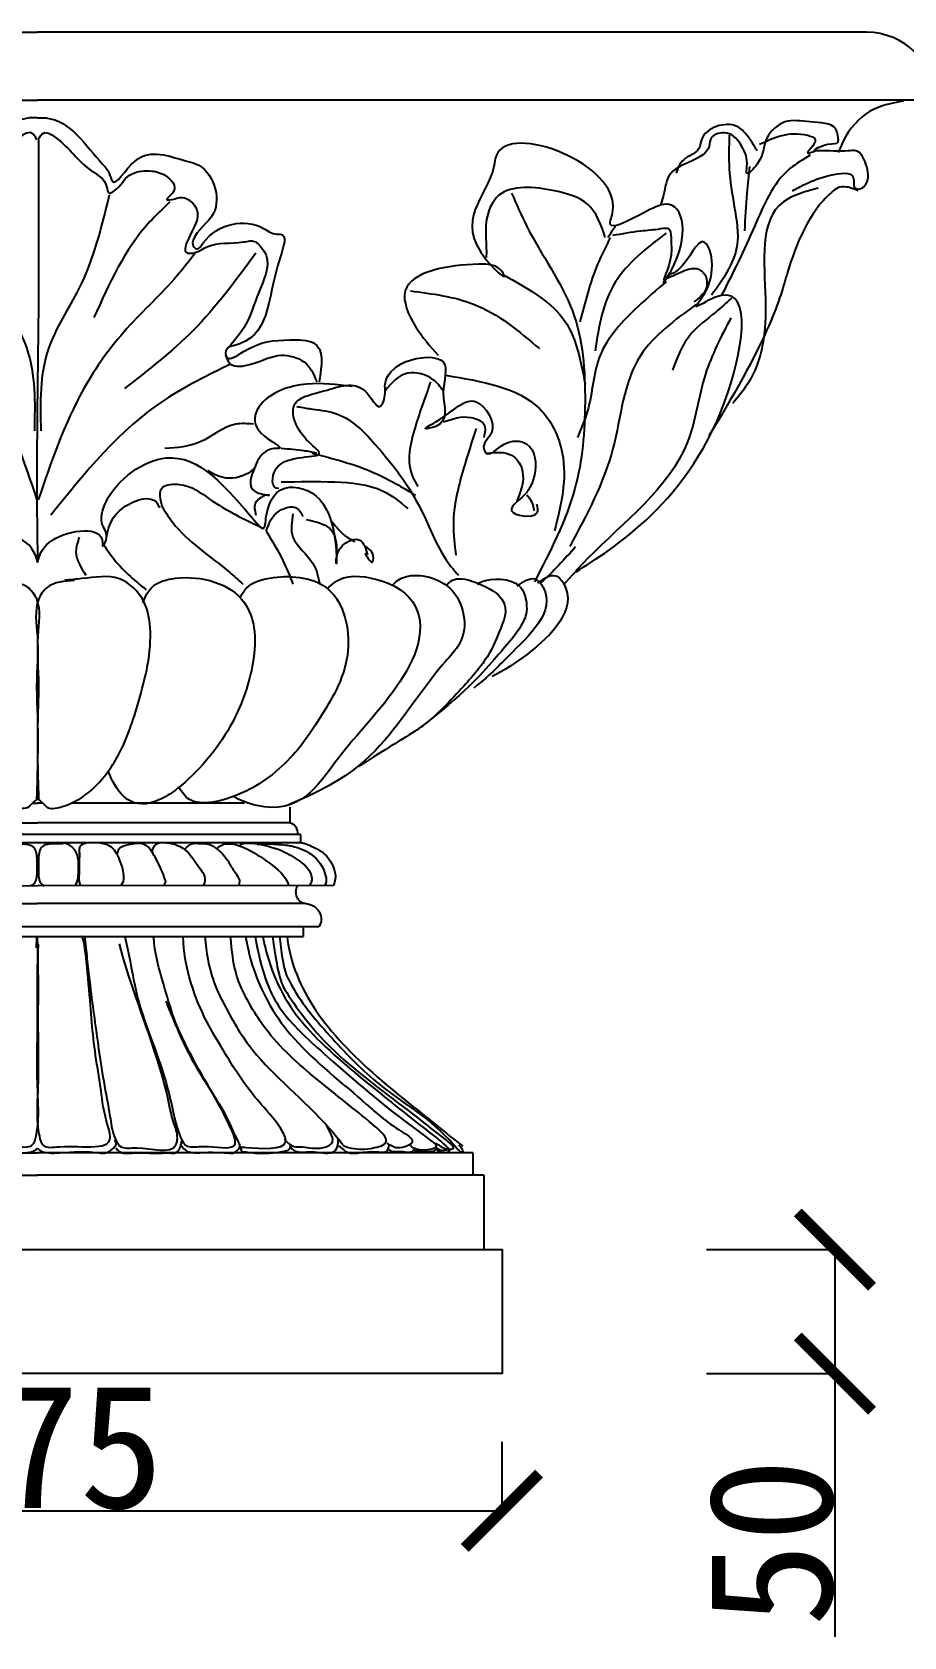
# Model space of a CAD drawing. Extents: x 3172 to 33391, y 13916 to 34175.
# Drawn here: x 11424 to 11776, y 20507 to 21155 of the extents above; entities that cross this region are included whole.
import ezdxf

# ---------------------------------------------------------------- set-up
doc = ezdxf.new("R2010")
doc.units = 0
doc.layers.get('0').update_dxf_attribs({"linetype": 'CONTINUOUS'})
doc.layers.get('DEFPOINTS').update_dxf_attribs({"linetype": 'CONTINUOUS'})
doc.dimstyles.new('ISO-25', dxfattribs={"dimtxt": 2.5, "dimasz": 2.5, "dimexe": 1.25, "dimexo": 0.625, "dimtad": 1, "dimdec": 4, "dimdsep": 46, "dimlunit": 6, "dimtxsty": 'Standard', "dimcen": 2.5, "dimadec": 0, "dimazin": 0, "dimtfac": 1, "dimtdec": 4, "dimtmove": 0, "dimatfit": 3, "dimfxl": 1, "dimtolj": 1, "dimtzin": 0, "dimarcsym": 0})

# ---------------------------------------------------------------- blocks, each defined once
blk = doc.blocks.new('_ARCHTICK')
at = {"color": 0, "linetype": 'ByBlock', "const_width": 0.15}
blk.add_lwpolyline([(-0.5, -0.5), (0.5, 0.5)], dxfattribs=at)
blk = doc.blocks.new('*D79')
at = {"color": 0, "linetype": 'ByBlock'}
for p, q in [((17919.97, 17815.6), (17919.97, 17786.6)), ((18294.97, 17815.6), (18294.97, 17786.6)), ((17919.97, 17787.85), (18294.97, 17787.85))]:
    blk.add_line(p, q, dxfattribs=at)
at = {"layer": 'DEFPOINTS', "color": 0, "linetype": 'ByBlock'}
for p in [(17919.97, 17816.22), (18294.97, 17816.22), (18294.97, 17787.85)]:
    blk.add_point(p, dxfattribs=at)
at = {"color": 0, "linetype": 'ByBlock', "xscale": 30, "yscale": 30, "zscale": 30, "rotation": 180}
blk.add_blockref('_ARCHTICK', (17919.97, 17787.85), dxfattribs=at)
at = {"color": 0, "linetype": 'ByBlock', "xscale": 30, "yscale": 30, "zscale": 30}
blk.add_blockref('_ARCHTICK', (18294.97, 17787.85), dxfattribs=at)
at = {"color": 0, "linetype": 'ByBlock', "insert": (18107.47, 17813.48), "char_height": 50, "attachment_point": 5}
blk.add_mtext('\\A1;375', dxfattribs=at)
blk = doc.blocks.new('*D81')
at = {"color": 0, "linetype": 'ByBlock'}
for p, q in [((18377.49, 17893.2), (18430.55, 17893.2)), ((18429.3, 17893.2), (18429.3, 17843.2)), ((18377.49, 17843.2), (18430.55, 17843.2)), ((18429.3, 17843.2), (18429.3, 17736.95))]:
    blk.add_line(p, q, dxfattribs=at)
at = {"layer": 'DEFPOINTS', "color": 0, "linetype": 'ByBlock'}
for p in [(18376.86, 17893.2), (18376.86, 17843.2), (18429.3, 17843.2)]:
    blk.add_point(p, dxfattribs=at)
at = {"color": 0, "linetype": 'ByBlock', "xscale": 30, "yscale": 30, "zscale": 30}
for p, rotation in [((18429.3, 17893.2), 90), ((18429.3, 17843.2), 270)]:
    blk.add_blockref('_ARCHTICK', p, dxfattribs=dict(at, rotation=rotation))
at = {"color": 0, "linetype": 'ByBlock', "insert": (18403.67, 17775.07), "char_height": 50, "attachment_point": 5, "rotation": 90}
blk.add_mtext('\\A1;50', dxfattribs=at)
blk = doc.blocks.new('A$C345E5835')
for p, q in [((44.86888, 647.41407), (379.30682, 647.41407)), ((713.74476, 647.41407), (379.30682, 647.41407)), ((16.58114, 620.00716), (379.30682, 620.00716)), ((742.041, 620.00716), (379.30682, 620.00716)), ((377.38272, 336.36555), (379.30682, 336.36555)), ((377.38272, 336.36555), (379.30682, 336.36555)), ((381.23092, 336.36555), (379.30682, 336.36555)), ((381.23092, 336.36555), (379.30682, 336.36555)), ((462.80222, 336.36555), (392.92825, 336.36555)), ((481.10124, 334.71644), (481.10124, 328.39111)), ((485.58013, 323.76151), (272.83348, 323.76151)), ((277.5124, 328.39111), (379.30682, 328.39111)), ((481.10124, 328.39111), (379.30682, 328.39111)), ((485.58013, 320.34598), (485.58013, 323.76151)), ((485.58013, 320.36825), (272.83348, 320.36825)), ((259.94402, 303.1799), (379.30682, 303.05169)), ((498.66962, 303.1799), (379.30682, 303.05169)), ((271.21676, 295.83938), (379.30682, 295.83938)), ((487.39689, 295.83938), (379.30682, 295.83938)), ((492.74897, 286.43762), (265.86467, 286.43762)), ((486.5084, 286.43762), (486.5084, 282.56382)), ((272.1043, 282.56382), (486.5084, 282.56382)), ((203.75142, 195.31469), (379.30682, 195.31469)), ((554.86222, 195.31469), (379.30682, 195.31469)), ((554.86222, 195.31469), (554.86222, 186.58162)), ((199.22958, 186.21394), (379.40683, 186.21394)), ((379.30682, 186.21394), (379.20681, 186.21394)), ((559.38406, 186.21394), (379.20681, 186.21394)), ((379.30682, 186.21394), (379.40683, 186.21394)), ((559.38406, 186.21394), (559.42462, 156.05984)), ((199.18902, 156.05984), (379.30658, 156.25007)), ((379.30658, 156.25007), (379.30682, 156.25007)), ((379.30658, 156.25007), (379.30682, 156.25007)), ((379.30706, 156.25007), (379.30682, 156.25007)), ((379.30706, 156.25007), (379.30682, 156.25007)), ((559.42462, 156.05984), (379.30706, 156.25007))]:
    blk.add_line(p, q)
blk.add_lwpolyline([(191.63166, 156.24998), (566.81445, 156.24998), (566.81445, 106.25001), (191.63166, 106.25001)], close=True)
blk.add_arc((713.31535, 618.66005), 28.75722, 2.68496273, 89.14441474)
at = {"extrusion": (0, 0, -1)}
for centre, major_axis, ratio, start_param, end_param in [((480.8022, 324.48931), (0, 3.91764), 0.85, 0.08992315, 1.75765632), ((487.50442, 300.47604), (0, 4.63793), 0.85, 3.118127469, 5.330643277), ((486.68581, 289.65006), (-7.08028, 0), 0.878605374, 1.671396366, 3.684239553)]:
    blk.add_ellipse(centre, major_axis=major_axis, ratio=ratio, start_param=start_param, end_param=end_param, dxfattribs=at)
blk.add_spline([(728.70935, 619.59219), (715.01436, 615.39017), (704.517, 603.67977), (702.31994, 598.80044)], degree=3)
for points, knots in [([(379.30682, 612.78616), (378.16686, 612.82873), (366.66005, 613.06547), (358.77553, 599.53482), (350.24596, 591.28249), (348.86564, 582.9369), (338.26994, 602.89651), (324.73941, 596.52756), (309.05742, 593.22915), (302.88467, 574.30979), (315.97041, 567.20986), (317.00928, 561.33878), (314.54279, 559.0476), (308.16607, 570.16722), (292.99251, 572.759), (284.53164, 565.66459), (278.02058, 566.26235), (287.72126, 541.09326), (285.12074, 523.8013), (303.8687, 520.10986), (303.42847, 513.59415), (290.97465, 522.68557), (281.87923, 523.29752), (263.05424, 523.26554), (264.6267, 513.00378), (265.65702, 506.27997)], [1.108560165, 1.108560165, 1.108560165, 1.108560165, 6.678471765, 57.703157895, 66.271540066, 72.769821321, 94.797806156, 128.19015775, 135.229256294, 174.980470825, 199.045147802, 203.493483754, 206.640335807, 212.934045029, 254.519426647, 264.473321607, 266.699481273, 284.49282508, 358.237972623, 363.214920103, 369.887424031, 381.874168467, 414.285313006, 430.02633594, 459.941830437, 459.941830437, 459.941830437, 459.941830437]), ([(379.30682, 612.78616), (380.44679, 612.82873), (391.95359, 613.06547), (399.83811, 599.53482), (408.36768, 591.28249), (409.74801, 582.9369), (420.3437, 602.89651), (433.87423, 596.52756), (449.55622, 593.22915), (455.72897, 574.30979), (442.64323, 567.20986), (441.60436, 561.33878), (444.07085, 559.0476), (450.44757, 570.16722), (465.62113, 572.759), (474.082, 565.66459), (480.59306, 566.26235), (470.89238, 541.09326), (473.4929, 523.8013), (454.74494, 520.10986), (455.18517, 513.59415), (467.63899, 522.68557), (476.73441, 523.29752), (495.5594, 523.26554), (493.98694, 513.00378), (492.95662, 506.27997)], [1.108560165, 1.108560165, 1.108560165, 1.108560165, 6.678471765, 57.703157895, 66.271540066, 72.769821321, 94.797806156, 128.19015775, 135.229256294, 174.980470825, 199.045147802, 203.493483754, 206.640335807, 212.934045029, 254.519426647, 264.473321607, 266.699481273, 284.49282508, 358.237972623, 363.214920103, 369.887424031, 381.874168467, 414.285313006, 430.02633594, 459.941830437, 459.941830437, 459.941830437, 459.941830437]), ([(596.649, 429.68485), (610.77297, 438.88071), (657.12383, 465.71332), (668.43416, 551.56791), (641.8648, 534.07816), (654.81843, 547.69713), (648.20662, 573.22137), (640.55251, 551.05755), (632.9862, 549.20014), (630.88185, 544.71291), (642.92625, 562.28499), (639.4464, 582.51969), (623.33594, 574.31221), (607.89101, 565.90319), (619.42898, 592.03543), (565.58976, 612.96322), (562.39093, 581.46336), (543.82733, 570.05774), (569.15246, 546.42374), (565.25042, 553.66612), (549.60581, 554.37078), (521.96977, 549.5037), (531.16722, 527.99355), (537.73643, 520.63774), (540.95218, 517.03694)], [0, 0, 0, 0, 154.898220457, 222.885654733, 236.489124306, 249.939739106, 287.162605419, 317.194186285, 323.277503085, 327.048557891, 336.882834124, 387.580297758, 404.199504654, 427.703372083, 437.960168728, 526.299575416, 534.897662417, 605.897383968, 622.5970392, 626.368094006, 642.377339958, 695.337569762, 723.147993137, 749.816342402, 749.816342402, 749.816342402, 749.816342402]), ([(683.90646, 583.36484), (685.63182, 584.30199), (690.54446, 586.97037), (697.25782, 589.56298), (710.24465, 591.67056), (707.80934, 583.94504), (711.99035, 584.07117), (715.08855, 587.59212), (714.1302, 593.35898), (711.16491, 600.0309), (703.02538, 599.05263), (698.44793, 599.713), (691.05059, 599.35684), (697.9065, 603.04789), (702.686, 602.05828), (702.17939, 605.64889), (701.44666, 610.78747), (690.67296, 610.79017), (680.63463, 612.86137), (671.44137, 603.98313), (673.06396, 597.24368), (664.88781, 588.61337), (666.04119, 595.87324), (664.15028, 600.84477), (658.94703, 607.98232), (650.46932, 606.00386), (650.71208, 595.97864), (633.31016, 594.49071), (632.45945, 583.32415), (631.17004, 579.1641), (630.80499, 577.98635)], [0, 0, 0, 0, 9.838417282, 28.012975677, 43.295341969, 51.89343413, 55.268777737, 60.040112693, 75.215603434, 87.378066869, 92.441089513, 112.693172855, 114.380844659, 124.219259979, 131.177350958, 134.549682234, 141.502286714, 159.120813638, 175.99754614, 192.697201372, 214.027608924, 223.570268325, 228.628765239, 244.175101769, 258.489093429, 269.161921776, 276.114526256, 308.522374621, 326.127765352, 333.080369832, 333.080369832, 333.080369832, 333.080369832]), ([(669.60991, 599.5003), (668.36645, 601.61999), (666.25031, 605.22728), (661.27451, 610.55339), (652.68795, 610.14984), (646.79904, 605.54197), (646.65557, 598.88947), (639.20859, 596.81205), (637.65143, 592.51925), (636.93208, 590.53616)], [0, 0, 0, 0, 13.597295646, 23.139955048, 36.64133671, 50.955328371, 57.90793285, 71.084259158, 82.397426814, 82.397426814, 82.397426814, 82.397426814]), ([(379.01945, 603.98238), (378.42448, 605.12128), (376.72205, 608.38008), (365.8552, 600.68722), (361.28245, 592.61411), (351.26623, 588.0378), (351.10551, 581.65567), (345.6628, 584.87771), (343.79738, 590.4063), (334.45938, 592.00304), (327.28163, 590.0908), (321.48553, 584.21107), (328.21746, 579.65127), (324.20317, 579.83196), (320.47256, 581.86039), (312.58317, 575.24839), (316.44796, 568.27534), (321.37132, 557.99087), (314.83272, 558.2454), (308.83007, 563.13345), (299.84639, 561.61365), (291.98339, 563.69294), (289.14213, 560.82234), (284.34754, 554.50395), (290.56888, 542.60849), (294.25895, 529.38507), (300.41857, 522.30813), (303.45198, 518.82298)], [0, 0, 0, 0, 6.081228124, 17.400467682, 49.627956137, 65.179527328, 70.512131358, 74.285206897, 89.836780984, 103.752955926, 114.425791135, 128.833987404, 134.915215528, 136.602887331, 145.208070627, 156.010685955, 178.189194292, 191.783683171, 195.159026778, 206.478259867, 230.345146221, 238.783512472, 241.169176043, 251.003455999, 280.111982295, 305.181172917, 329.506096614, 329.506096614, 329.506096614, 329.506096614]), ([(379.70446, 603.98303), (379.70147, 597.71837), (379.6922, 578.21338), (379.88428, 529.80589), (378.65412, 479.22607), (379.18651, 441.8874), (379.30682, 433.44953)], [0, 0, 0, 0, 35.351701529, 110.067388041, 273.164043801, 320.781697896, 320.781697896, 320.781697896, 320.781697896]), ([(379.59419, 603.98238), (380.18916, 605.12128), (381.89159, 608.38008), (392.75844, 600.68722), (397.33119, 592.61411), (407.34741, 588.0378), (407.50813, 581.65567), (412.95084, 584.87771), (414.81626, 590.4063), (424.15426, 592.00304), (431.33201, 590.0908), (437.12811, 584.21107), (430.39618, 579.65127), (434.41047, 579.83196), (438.14108, 581.86039), (446.03047, 575.24839), (442.16568, 568.27534), (437.24232, 557.99087), (443.78092, 558.2454), (449.78357, 563.13345), (458.76725, 561.61365), (466.63025, 563.69294), (469.47151, 560.82234), (474.2661, 554.50395), (468.04476, 542.60849), (464.3547, 529.38507), (458.19507, 522.30813), (455.16166, 518.82298)], [0, 0, 0, 0, 6.081228124, 17.400467682, 49.627956137, 65.179527328, 70.512131358, 74.285206897, 89.836780984, 103.752955926, 114.425791135, 128.833987404, 134.915215528, 136.602887331, 145.208070627, 156.010685955, 178.189194292, 191.783683171, 195.159026778, 206.478259867, 230.345146221, 238.783512472, 241.169176043, 251.003455999, 280.111982295, 305.181172917, 329.506096614, 329.506096614, 329.506096614, 329.506096614]), ([(658.37691, 605.7752), (658.24015, 601.27842), (657.94731, 591.65008), (660.42694, 576.9331), (663.62571, 558.73987), (655.74342, 547.6089), (651.22863, 541.23335)], [0, 0, 0, 0, 25.292488383, 54.155350864, 84.553221589, 125.307503233, 125.307503233, 125.307503233, 125.307503233]), ([(670.63109, 602.18955), (676.53672, 604.90821), (683.53874, 608.13161), (695.63923, 603.9979), (687.43777, 597.35327), (691.72348, 598.97918), (693.0971, 599.5003)], [0, 0, 0, 0, 32.767453827, 38.850770627, 50.163935046, 55.500345788, 55.500345788, 55.500345788, 55.500345788]), ([(691.05474, 597.70747), (688.18752, 596.02691), (676.85666, 589.38554), (668.38019, 567.36528), (659.8528, 550.31162), (655.31336, 541.23335)], [0, 0, 0, 0, 16.871308965, 66.673201045, 123.362046369, 123.362046369, 123.362046369, 123.362046369]), ([(666.54636, 593.2254), (666.18532, 589.64103), (665.31369, 580.98762), (664.8031, 572.31164), (664.504, 567.22937)], [0, 0, 0, 0, 20.304251942, 49.018710359, 49.018710359, 49.018710359, 49.018710359]), ([(608.35021, 564.54692), (606.6499, 569.63639), (603.47804, 579.13064), (585.80981, 584.54107), (565.13424, 586.29848), (559.4257, 570.90734), (560.41677, 562.46959), (560.36707, 557.67727), (560.35464, 556.47919)], [0, 0, 0, 0, 27.91547743, 52.075494399, 89.357146511, 111.280203684, 131.514195153, 138.258857705, 138.258857705, 138.258857705, 138.258857705]), ([(710.4572, 583.36484), (708.80914, 584.01708), (703.79426, 586.00181), (698.77608, 582.43839), (691.47099, 573.97475), (682.67576, 557.33726), (675.4511, 525.63181), (650.1808, 484.54655)], [0, 0, 0, 0, 9.087280614, 27.651692152, 54.320041417, 99.230414353, 136.257649562, 136.257649562, 136.257649562, 136.257649562]), ([(694.23359, 584.51018), (689.06289, 583.07545), (669.38648, 577.61575), (674.70055, 539.65526), (671.71627, 511.92068), (661.85087, 500.11439), (659.77307, 497.6278)], [0, 0, 0, 0, 27.045379357, 102.917565469, 169.769603395, 187.606384951, 187.606384951, 187.606384951, 187.606384951]), ([(350.42635, 581.57201), (353.56656, 568.75248), (358.83104, 547.26085), (378.76481, 518.30235), (378.27242, 497.90744), (377.99827, 486.55205)], [0, 0, 0, 0, 73.657807471, 123.485580395, 186.078824574, 186.078824574, 186.078824574, 186.078824574]), ([(408.18729, 581.57201), (405.04708, 568.75248), (399.78261, 547.26085), (379.84883, 518.30235), (380.34122, 497.90744), (380.61537, 486.55205)], [0, 0, 0, 0, 73.657807471, 123.485580395, 186.078824574, 186.078824574, 186.078824574, 186.078824574]), ([(432.69566, 578.88276), (429.8871, 576.24488), (415.81523, 563.02813), (408.1753, 545.94376), (402.0602, 532.2692)], [0, 0, 0, 0, 20.312139752, 101.770981305, 101.770981305, 101.770981305, 101.770981305]), ([(570.56646, 582.47521), (572.50085, 577.95775), (579.47005, 561.68228), (598.57209, 536.21476), (601.06324, 498.73988), (598.13586, 461.0562), (586.15594, 437.94634), (579.7571, 425.60265)], [0, 0, 0, 0, 27.244206022, 98.155040313, 167.800933373, 233.906991812, 309.699315107, 309.699315107, 309.699315107, 309.699315107]), ([(610.39257, 564.54692), (608.60081, 560.98821), (603.09821, 550.05916), (600.13602, 538.36767), (598.13838, 530.48316)], [0, 0, 0, 0, 21.923057172, 67.327209648, 67.327209648, 67.327209648, 67.327209648]), ([(632.85858, 566.33975), (625.02054, 560.25524), (608.74544, 547.62121), (605.795, 528.65956), (604.26548, 518.82977)], [0, 0, 0, 0, 50.153603832, 104.140265473, 104.140265473, 104.140265473, 104.140265473]), ([(611.41375, 565.44334), (615.22398, 566.13452), (621.78186, 567.32412), (628.68521, 567.738), (634.84376, 568.79663), (634.87928, 562.84502), (635.45055, 556.55), (633.1748, 550.85934), (631.83739, 547.51504)], [0, 0, 0, 0, 18.868227103, 32.474492621, 37.537515264, 44.490119744, 57.979448662, 77.205884282, 77.205884282, 77.205884282, 77.205884282]), ([(315.70616, 558.26523), (318.03415, 555.23947), (326.32071, 544.46914), (344.30295, 528.27611), (365.52941, 498.54108), (373.83196, 474.05949), (379.01945, 458.7632)], [0, 0, 0, 0, 20.588329828, 73.285146916, 127.097798805, 216.712079078, 216.712079078, 216.712079078, 216.712079078]), ([(442.90748, 558.26523), (440.5795, 555.23947), (432.29293, 544.46914), (414.31069, 528.27611), (393.08423, 498.54108), (384.78168, 474.05949), (379.59419, 458.7632)], [0, 0, 0, 0, 20.588329828, 73.285146916, 127.097798805, 216.712079078, 216.712079078, 216.712079078, 216.712079078]), ([(467.41585, 558.26523), (459.44954, 547.39434), (444.5397, 527.04828), (423.91795, 511.03932), (414.31438, 503.58393)], [0, 0, 0, 0, 72.546653403, 135.779088909, 135.779088909, 135.779088909, 135.779088909]), ([(631.83739, 547.51504), (633.8359, 548.36828), (638.00355, 550.14761), (643.50095, 552.86464), (649.19353, 550.38526), (650.39144, 543.34092), (646.1466, 540.11341), (644.09158, 538.5509)], [0, 0, 0, 0, 11.319233089, 23.604849022, 27.377931031, 41.213262573, 54.19701187, 54.19701187, 54.19701187, 54.19701187]), ([(567.50292, 549.30787), (576.52983, 544.32953), (595.02957, 534.12693), (598.43632, 515.11742), (600.18075, 505.38355)], [0, 0, 0, 0, 50.329901627, 103.146064432, 103.146064432, 103.146064432, 103.146064432]), ([(632.85858, 546.61863), (629.08175, 543.40062), (618.84139, 534.67542), (603.56312, 518.24254), (603.23173, 498.09348), (598.63995, 487.41189), (597.1172, 483.8696)], [0, 0, 0, 0, 26.24231733, 71.152690266, 114.143130432, 135.473537983, 135.473537983, 135.473537983, 135.473537983]), ([(529.71918, 543.03297), (538.57428, 541.8757), (558.72411, 539.24233), (573.51091, 526.73629), (581.79947, 519.72619)], [0, 0, 0, 0, 43.387834571, 98.729261225, 98.729261225, 98.729261225, 98.729261225]), ([(645.11276, 537.65448), (636.48314, 531.32959), (616.08607, 516.38002), (614.01232, 477.12829), (600.88793, 452.67755), (594.05365, 439.94528)], [0, 0, 0, 0, 53.689643155, 126.901412001, 206.446938721, 206.446938721, 206.446938721, 206.446938721]), ([(659.33445, 540.07289), (657.20359, 538.14069), (651.87643, 533.31019), (640.87714, 525.46046), (637.41703, 516.25576), (635.43824, 510.99171)], [0, 0, 0, 0, 15.225233566, 38.06307866, 68.57053309, 68.57053309, 68.57053309, 68.57053309]), ([(659.03986, 532.10494), (655.15125, 524.68899), (646.79028, 508.74384), (642.76776, 469.69738), (611.51779, 446.78457), (594.69675, 428.00932), (591.58519, 424.53627)], [0, 0, 0, 0, 47.002143707, 101.060040289, 215.756387869, 241.788329941, 241.788329941, 241.788329941, 241.788329941]), ([(457.20403, 513.44449), (448.03885, 508.98939), (418.23402, 494.50155), (398.4207, 469.67826), (384.7001, 452.4883)], [0, 0, 0, 0, 51.509790929, 167.507985119, 167.507985119, 167.507985119, 167.507985119]), ([(455.16166, 517.03015), (455.67549, 515.63057), (457.10914, 511.72556), (467.85157, 513.47339), (475.97449, 518.4339), (488.30692, 515.13881), (490.68626, 509.30728), (491.92422, 506.27318)], [0, 0, 0, 0, 7.542113024, 21.043501918, 42.389166679, 58.398413836, 75.762213657, 75.762213657, 75.762213657, 75.762213657]), ([(476.61771, 463.25206), (473.55016, 463.01212), (473.28712, 478.84147), (499.16071, 473.97145), (483.95692, 485.13759), (479.21181, 499.38241), (496.54854, 502.54195), (510.33794, 508.17467), (517.31101, 492.73247), (519.89239, 501.40786), (518.81524, 507.84305), (526.75984, 516.40023), (547.60218, 517.2918), (540.52312, 501.32111), (546.49524, 489.31979), (533.50365, 486.71868), (546.54439, 493.27411), (554.95808, 504.52889), (566.52046, 486.86473), (558.09387, 481.20717), (561.34779, 475.32037), (567.46548, 483.25343), (580.17224, 482.25667), (580.84274, 470.70382), (578.1525, 463.40028), (574.63861, 459.32078), (565.99548, 452.88643), (582.22161, 450.83308), (581.09798, 455.61625), (580.77829, 456.97716)], [0, 0, 0, 0, 15.269045659, 46.292529688, 59.466731337, 88.915734064, 109.304848101, 136.30762589, 151.859192372, 162.524393194, 169.269059561, 190.870053934, 216.185152687, 239.791475433, 265.585740177, 272.543831157, 280.979485639, 311.95439892, 337.640879152, 350.484117516, 354.255172322, 367.858641895, 383.047702594, 407.190871371, 417.856072193, 426.289619649, 438.452079911, 455.412843414, 462.157505966, 462.157505966, 462.157505966, 462.157505966]), ([(506.23199, 504.48714), (500.17023, 505.24064), (487.34283, 506.83513), (468.97172, 500.78454), (464.28455, 486.465), (480.21136, 478.94703), (473.49404, 479.62087), (468.83945, 476.97481), (466.49071, 470.59421), (463.0111, 461.4733), (474.11285, 460.46012), (470.92302, 460.65923), (469.33715, 459.58783), (466.19356, 457.34308), (466.928, 454.45655), (467.42707, 452.49509)], [0, 0, 0, 0, 30.424881498, 64.382588938, 86.302746046, 103.002396162, 106.377739769, 113.923897318, 129.008123191, 146.204300934, 153.162391913, 154.850063717, 158.623139257, 163.394471516, 173.511465343, 173.511465343, 173.511465343, 173.511465343]), ([(542.99454, 502.69431), (541.80322, 504.29517), (538.66851, 508.50745), (527.2292, 511.92559), (522.20043, 505.91381), (519.50736, 502.69431)], [0, 0, 0, 0, 10.800495644, 28.419029496, 48.733299347, 48.733299347, 48.733299347, 48.733299347]), ([(537.88863, 506.27997), (535.77315, 500.44583), (531.32542, 488.1798), (527.49302, 472.58969), (532.04259, 465.32958), (532.78272, 464.14848)], [0, 0, 0, 0, 35.210779382, 74.029296786, 81.571406398, 81.571406398, 81.571406398, 81.571406398]), ([(544.01573, 508.96921), (558.52125, 506.56223), (580.99009, 502.83385), (594.64967, 473.57472), (590.48831, 456.64326), (587.92656, 446.22018)], [0, 0, 0, 0, 67.371748076, 104.357821747, 163.590413141, 163.590413141, 163.590413141, 163.590413141]), ([(483.76598, 496.41941), (485.45766, 496.10041), (490.53269, 495.14344), (503.32267, 494.15919), (518.91843, 477.98519), (534.39642, 457.50455), (541.01722, 437.41055), (548.07269, 429.47212), (549.12164, 428.29189)], [0, 0, 0, 0, 8.605183295, 25.815549886, 61.682086963, 119.248778629, 167.540804237, 175.974348641, 175.974348641, 175.974348641, 175.974348641]), ([(542.99454, 490.1445), (546.62759, 491.39966), (552.155, 493.3093), (560.67564, 489.71651), (559.785, 485.83663), (559.33346, 483.8696)], [0, 0, 0, 0, 18.868227784, 28.706645066, 38.823638894, 38.823638894, 38.823638894, 38.823638894]), ([(466.39467, 489.2413), (463.94811, 489.44089), (455.86716, 490.10014), (446.16313, 480.58997), (435.61488, 479.76757), (430.65329, 479.38074)], [0, 0, 0, 0, 11.813709859, 39.020644616, 63.183502379, 63.183502379, 63.183502379, 63.183502379]), ([(556.26991, 487.45526), (554.51453, 482.10385), (550.38028, 469.5003), (546.09962, 452.28205), (547.57446, 440.54548), (548.10046, 436.35962)], [0, 0, 0, 0, 31.502195693, 74.193457049, 97.860031244, 97.860031244, 97.860031244, 97.860031244]), ([(491.93544, 477.5947), (490.23762, 477.91702), (485.52456, 478.81176), (480.71553, 479.16289), (477.63889, 479.38753)], [0, 0, 0, 0, 8.605190387, 23.887556679, 23.887556679, 23.887556679, 23.887556679]), ([(379.30682, 433.44953), (378.59036, 436.87314), (374.52838, 445.53467), (352.07904, 448.81527), (353.26133, 439.09576), (350.19898, 444.67379), (354.70862, 448.89937), (350.73765, 464.77942), (320.85652, 485.64446), (302.81335, 462.97789), (287.52165, 445.50406), (287.10976, 457.02633), (282.75474, 463.85975), (264.23701, 463.65472), (258.86804, 450.59256), (258.70194, 431.81858), (259.36313, 439.90019), (248.61164, 445.91225), (246.90417, 438.99233), (246.25456, 436.35962)], [9.509637724, 9.509637724, 9.509637724, 9.509637724, 28.918013275, 62.384355593, 64.608523569, 69.58280215, 80.924267412, 98.856332945, 150.997761784, 228.503055953, 234.796765175, 243.967731629, 271.125146793, 273.351306459, 334.071593201, 338.519932968, 342.968272735, 363.484664716, 376.083431035, 376.083431035, 376.083431035, 376.083431035]), ([(379.30682, 433.44953), (380.02328, 436.87314), (384.08526, 445.53467), (406.5346, 448.81527), (405.35231, 439.09576), (408.41466, 444.67379), (403.90502, 448.89937), (407.87599, 464.77942), (437.75712, 485.64446), (455.80029, 462.97789), (471.09199, 445.50406), (471.50388, 457.02633), (475.8589, 463.85975), (494.37663, 463.65472), (499.7456, 450.59256), (499.9117, 431.81858), (499.25051, 439.90019), (510.002, 445.91225), (511.70947, 438.99233), (512.35908, 436.35962)], [9.509637724, 9.509637724, 9.509637724, 9.509637724, 28.918013275, 62.384355593, 64.608523569, 69.58280215, 80.924267412, 98.856332945, 150.997761784, 228.503055953, 234.796765175, 243.967731629, 271.125146793, 273.351306459, 334.071593201, 338.519932968, 342.968272735, 363.484664716, 376.083431035, 376.083431035, 376.083431035, 376.083431035]), ([(489.89308, 477.5947), (498.64825, 475.34969), (513.61959, 471.51072), (526.43891, 463.77481), (531.76154, 460.56282)], [0, 0, 0, 0, 44.838006981, 76.672975211, 76.672975211, 76.672975211, 76.672975211]), ([(560.35464, 477.5947), (564.09571, 477.93087), (570.51948, 478.50811), (576.36081, 469.95551), (574.62715, 463.04564), (572.95636, 458.76415), (572.60883, 457.87357)], [0, 0, 0, 0, 16.960756307, 29.123219742, 49.427471684, 54.760072095, 54.760072095, 54.760072095, 54.760072095]), ([(467.41585, 472.20942), (466.46564, 471.24693), (463.23048, 467.96997), (454.87776, 466.53576), (449.96324, 469.31422), (448.01339, 470.41659)], [0, 0, 0, 0, 7.15699583, 24.367362421, 35.686601979, 35.686601979, 35.686601979, 35.686601979]), ([(477.63889, 465.94131), (484.71092, 466.08154), (498.32148, 466.35143), (517.35871, 464.65497), (525.47353, 457.87742), (528.698, 455.18433)], [0, 0, 0, 0, 35.44114404, 68.208591576, 89.813822231, 89.813822231, 89.813822231, 89.813822231]), ([(406.91277, 442.48896), (407.64476, 446.64026), (409.1522, 455.18933), (425.71415, 461.66115), (428.07761, 456.3638), (428.46492, 455.49571)], [0, 0, 0, 0, 23.957979453, 49.33849951, 54.312784739, 54.312784739, 54.312784739, 54.312784739]), ([(429.81192, 455.49571), (428.87026, 458.82273), (427.24207, 464.57533), (439.86276, 465.79379), (451.32231, 456.38456), (462.79792, 450.81923), (470.2222, 447.21869)], [0, 0, 0, 0, 15.569179647, 26.920006605, 49.834869592, 91.827372701, 91.827372701, 91.827372701, 91.827372701]), ([(579.7571, 454.28792), (579.53351, 455.52857), (579.11436, 457.85439), (577.46371, 459.70117), (576.69356, 460.56282)], [0, 0, 0, 0, 6.95260448, 13.033832604, 13.033832604, 13.033832604, 13.033832604]), ([(429.81192, 455.49571), (431.10019, 453.48467), (437.70127, 443.18011), (451.05497, 434.70214), (460.36652, 426.34442), (462.14014, 424.75248)], [0, 0, 0, 0, 12.97208791, 66.468626669, 79.056050229, 79.056050229, 79.056050229, 79.056050229]), ([(471.56921, 446.03626), (472.65022, 449.17808), (474.41536, 454.30824), (483.94948, 456.94282), (485.67275, 453.41089), (486.38631, 451.94842)], [0, 0, 0, 0, 17.93576227, 29.286589228, 37.308147162, 37.308147162, 37.308147162, 37.308147162]), ([(482.34528, 453.13085), (481.81225, 449.82599), (480.55832, 442.05144), (491.0922, 434.76237), (492.53928, 427.62386), (493.12135, 424.75248)], [0, 0, 0, 0, 17.793343808, 41.858024799, 58.05130486, 58.05130486, 58.05130486, 58.05130486]), ([(487.73332, 450.76599), (491.38929, 449.9429), (500.40851, 447.91236), (500.06228, 439.32085), (499.8564, 434.21193)], [0, 0, 0, 0, 16.951554162, 41.819223436, 41.819223436, 41.819223436, 41.819223436]), ([(507.25317, 441.73811), (505.83855, 442.58543), (502.21467, 444.75601), (499.63513, 447.89326), (498.06253, 449.80584)], [0, 0, 0, 0, 8.435654482, 21.609859061, 21.609859061, 21.609859061, 21.609859061]), ([(396.13669, 443.67139), (395.45358, 441.68403), (393.62575, 436.36634), (396.8263, 431.40618), (398.83071, 428.29977)], [0, 0, 0, 0, 11.341469003, 30.346864789, 30.346864789, 30.346864789, 30.346864789]), ([(405.56576, 441.30653), (406.85448, 439.29771), (411.42936, 432.16655), (418.20785, 426.47551), (423.07688, 422.38761)], [0, 0, 0, 0, 12.972087457, 46.050102863, 46.050102863, 46.050102863, 46.050102863]), ([(471.56921, 446.03626), (473.9509, 442.14723), (478.15257, 435.28642), (481.07808, 427.93623), (482.34528, 424.75248)], [0, 0, 0, 0, 24.871406025, 43.87679927, 43.87679927, 43.87679927, 43.87679927]), ([(511.3379, 437.25604), (512.57323, 435.23978), (514.7965, 431.61104), (515.00599, 438.0114), (512.58454, 439.28803), (511.3379, 439.94528)], [0, 0, 0, 0, 8.433543114, 15.17820948, 22.335200194, 22.335200194, 22.335200194, 22.335200194]), ([(379.68008, 338.43348), (378.70507, 337.6547), (377.32011, 336.54848), (374.82124, 333.60504), (366.42886, 335.35413), (356.11168, 341.60755), (344.81935, 356.8873), (337.69846, 379.37126), (332.28462, 400.65165), (335.61646, 418.78887), (346.11011, 429.35599), (358.77885, 427.05906), (366.03547, 426.46646), (368.32718, 426.27931)], [0, 0, 0, 0, 6.985142072, 9.922053648, 20.829627645, 46.561643623, 79.582071374, 122.751134253, 179.941184497, 200.129055516, 225.131153486, 252.835383691, 265.623103393, 265.623103393, 265.623103393, 265.623103393]), ([(378.93356, 338.43348), (379.90857, 337.6547), (381.29353, 336.54848), (383.7924, 333.60504), (392.18478, 335.35413), (402.50196, 341.60755), (413.79429, 356.8873), (420.91518, 379.37126), (426.32902, 400.65165), (422.99718, 418.78887), (412.50353, 429.35599), (399.83479, 427.05906), (392.57817, 426.46646), (390.28646, 426.27931)], [0, 0, 0, 0, 6.985142072, 9.922053648, 20.829627645, 46.561643623, 79.582071374, 122.751134253, 179.941184497, 200.129055516, 225.131153486, 252.835383691, 265.623103393, 265.623103393, 265.623103393, 265.623103393]), ([(421.81898, 417.22549), (422.72899, 419.72572), (425.24481, 425.00582), (441.61866, 429.44853), (461.51978, 423.85731), (467.6602, 406.05345), (466.31459, 389.2526), (458.41384, 366.15086), (443.90323, 348.47717), (429.94342, 337.72841), (420.55415, 334.59055), (411.77369, 340.24315), (409.41856, 345.44675), (407.83906, 349.25004)], [5.408943512, 5.408943512, 5.408943512, 5.408943512, 19.634217897, 37.930493528, 92.293692742, 112.421636307, 139.129298732, 186.309670441, 248.272152927, 262.09313318, 285.988256041, 294.927889422, 317.413657935, 317.413657935, 317.413657935, 317.413657935]), ([(461.04586, 419.29268), (461.78064, 420.65821), (464.56449, 425.28547), (477.86112, 428.96805), (500.95386, 426.18245), (507.96865, 395.02481), (495.63928, 374.39352), (483.69521, 355.79154), (469.86019, 343.63251), (455.96822, 338.04453), (447.82391, 335.83687), (439.55107, 337.44885), (437.40628, 340.98911), (436.14852, 343.06521)], [2.551179003, 2.551179003, 2.551179003, 2.551179003, 11.04572593, 32.582468253, 73.44392667, 119.181944734, 171.318338463, 202.589383811, 248.214592841, 263.242404227, 284.985085011, 294.078581824, 306.972584018, 306.972584018, 306.972584018, 306.972584018]), ([(496.11466, 422.75955), (498.04555, 424.56977), (503.34667, 429.53964), (534.93913, 423.77332), (536.86559, 395.02481), (510.6657, 366.95273), (494.30958, 346.77829), (483.6477, 329.09936), (460.53048, 337.6088), (458.3453, 339.08436)], [0, 0, 0, 0, 14.307890494, 39.281405425, 105.022149979, 165.151466776, 184.952233306, 256.243136989, 270.353077304, 270.353077304, 270.353077304, 270.353077304]), ([(522.44494, 424.28738), (523.8761, 425.77112), (529.42901, 430.11845), (547.26849, 426.14084), (554.20376, 404.15669), (541.48911, 391.98085), (522.24808, 363.79484), (506.22512, 346.10534), (480.59201, 335.70831)], [5.69934258, 5.69934258, 5.69934258, 5.69934258, 16.898327852, 43.832032012, 60.488499477, 98.577850249, 156.807849884, 237.335610366, 237.335610366, 237.335610366, 237.335610366]), ([(556.81644, 424.61588), (557.40661, 425.09392), (559.75699, 426.99774), (574.23897, 427.49371), (577.40549, 414.61407), (574.21068, 406.20066), (563.56131, 394.51536), (551.50738, 380.50159), (533.71429, 366.86111)], [0, 0, 0, 0, 4.241705343, 16.892826405, 23.699765818, 35.076902926, 67.415182052, 103.990520289, 103.990520289, 103.990520289, 103.990520289]), ([(572.74137, 423.84645), (575.25751, 425.65648), (579.38573, 428.62619), (590.49518, 415.14918), (571.53034, 398.69443), (563.00211, 389.01876), (555.33896, 382.79468)], [0, 0, 0, 0, 13.053206449, 21.416304799, 78.022532111, 105.842298934, 105.842298934, 105.842298934, 105.842298934]), ([(581.10118, 425.15678), (583.61732, 426.96682), (587.74553, 429.93652), (598.85498, 416.45952), (581.46335, 398.51868), (567.53035, 390.00151), (562.65379, 387.38084)], [0, 0, 0, 0, 13.053206449, 21.416304799, 78.022532111, 105.842298934, 105.842298934, 105.842298934, 105.842298934]), ([(364.40579, 426.16537), (368.48117, 425.92405), (374.66171, 425.55808), (381.12995, 416.04981), (378.41308, 401.9769), (380.04126, 386.65032), (378.95214, 364.71813), (379.37028, 349.46151), (379.68008, 338.15759)], [0, 0, 0, 0, 20.911129138, 31.712909451, 59.755194777, 97.122881122, 119.443578962, 183.2759796, 183.2759796, 183.2759796, 183.2759796]), ([(394.20785, 426.16537), (390.13247, 425.92405), (383.95193, 425.55808), (377.48369, 416.04981), (380.20056, 401.9769), (378.57238, 386.65032), (379.6615, 364.71813), (379.24336, 349.46151), (378.93356, 338.15759)], [0, 0, 0, 0, 20.911129138, 31.712909451, 59.755194777, 97.122881122, 119.443578962, 183.2759796, 183.2759796, 183.2759796, 183.2759796]), ([(544.33073, 424.17226), (544.82881, 424.85907), (546.81112, 427.00804), (552.39768, 427.44981), (571.01587, 418.82078), (565.69119, 405.73324), (561.2605, 394.91526), (550.46241, 382.46709), (535.83276, 367.07067), (526.07965, 362.15693), (508.72927, 351.10972)], [5.147515133, 5.147515133, 5.147515133, 5.147515133, 9.859084831, 21.788703973, 31.773359558, 49.684597712, 68.236347129, 99.177331006, 138.834710773, 170.560602577, 170.560602577, 170.560602577, 170.560602577]), ([(368.99441, 319.90237), (369.67333, 319.89926), (372.42355, 319.88667), (378.20599, 320.11957), (379.09001, 314.47929), (378.83844, 310.21823), (379.14529, 306.82769), (378.28525, 304.35993), (377.49384, 303.39452), (376.7847, 303.11368), (376.62681, 303.05115)], [0, 0, 0, 0, 3.440131389, 13.93568479, 23.117770314, 29.99189112, 39.165346197, 41.580882385, 44.564676018, 45.419229495, 45.419229495, 45.419229495, 45.419229495]), ([(389.61923, 319.90237), (388.94031, 319.89926), (386.19009, 319.88667), (380.40765, 320.11957), (379.52363, 314.47929), (379.7752, 310.21823), (379.46835, 306.82769), (380.32839, 304.35993), (381.1198, 303.39452), (381.82894, 303.11368), (381.98683, 303.05115)], [0, 0, 0, 0, 3.440131389, 13.93568479, 23.117770314, 29.99189112, 39.165346197, 41.580882385, 44.564676018, 45.419229495, 45.419229495, 45.419229495, 45.419229495]), ([(394.74869, 303.27983), (395.76655, 305.38932), (395.67074, 310.17314), (396.33574, 314.93768), (392.43582, 319.96502), (387.75182, 320.66939), (384.34122, 320.00065), (382.4265, 320.31387), (381.814, 320.41407)], [71.942737081, 71.942737081, 71.942737081, 71.942737081, 77.847556955, 93.464532378, 101.33676389, 108.90890571, 115.427307712, 118.493265224, 118.493265224, 118.493265224, 118.493265224]), ([(396.23904, 316.03821), (396.1745, 317.11623), (395.96456, 320.62245), (403.2151, 320.73824), (409.49751, 319.41707), (412.95686, 312.71181), (414.27321, 307.70349), (413.77442, 304.35054), (413.04655, 303.20224)], [0, 0, 0, 0, 5.497228989, 17.879613765, 25.63562825, 37.873734905, 54.932289735, 55.870976932, 55.870976932, 55.870976932, 55.870976932]), ([(411.46665, 315.7309), (411.6869, 316.67778), (412.17676, 318.78368), (416.79608, 319.86041), (422.56485, 321.00536), (426.32185, 315.51882), (428.67908, 310.4249), (430.22827, 306.83773), (431.08203, 304.50697), (430.19527, 303.27983)], [0, 0, 0, 0, 5.060516287, 11.254725887, 21.648287446, 31.172225734, 42.981453651, 53.10248264, 54.780197108, 54.780197108, 54.780197108, 54.780197108]), ([(425.60457, 316.88002), (425.89226, 317.94283), (426.60593, 320.57937), (432.10047, 320.55897), (439.47412, 318.38639), (443.31504, 311.98653), (447.70179, 305.86932), (446.23335, 303.2575)], [0, 0, 0, 0, 5.620691963, 13.943478894, 22.152462012, 44.304943347, 55.034563617, 55.034563617, 55.034563617, 55.034563617]), ([(438.69524, 317.79932), (439.7392, 318.80929), (441.48356, 320.49686), (445.0866, 319.98557), (448.05163, 320.17866), (451.98725, 317.90612), (455.53137, 314.52546), (458.081, 309.3178), (460.47029, 306.64797), (460.8186, 304.80941), (460.46502, 303.10231)], [0, 0, 0, 0, 7.09429024, 11.853885044, 17.064130477, 21.51801596, 34.376531082, 42.693685446, 52.944085719, 54.266156071, 54.266156071, 54.266156071, 54.266156071]), ([(451.5241, 317.79932), (452.28717, 318.87553), (457.63361, 321.95847), (470.33136, 314.61559), (479.44519, 306.96654), (480.54855, 303.41269)], [0, 0, 0, 0, 6.55395412, 35.151459614, 50.9795353, 50.9795353, 50.9795353, 50.9795353]), ([(460.79029, 319.32323), (460.99904, 319.53251), (462.85566, 321.05305), (476.08959, 318.53932), (483.58376, 314.06798), (489.90725, 309.80414), (490.07187, 305.03331), (489.2113, 303.2575)], [4.257155611, 4.257155611, 4.257155611, 4.257155611, 5.881788894, 17.636184975, 29.599279707, 48.072090739, 52.370855109, 52.370855109, 52.370855109, 52.370855109]), ([(467.8931, 319.71204), (471.95699, 320.03054), (478.77399, 319.59132), (484.25483, 318.80227), (491.73448, 315.09334), (494.92117, 310.21975), (495.96489, 305.10907), (495.39899, 303.41269)], [3.385206773, 3.385206773, 3.385206773, 3.385206773, 4.656630874, 9.316272642, 22.038278031, 44.109085153, 49.314985474, 49.314985474, 49.314985474, 49.314985474]), ([(485.58013, 320.34598), (486.53188, 320.26487), (487.56373, 319.94198), (493.63091, 317.56194), (498.1689, 312.86365), (500.25249, 306.48541), (498.66962, 303.1799)], [6.764544279, 6.764544279, 6.764544279, 6.764544279, 10.606290335, 23.846578515, 37.316076948, 50.135295449, 50.135295449, 50.135295449, 50.135295449]), ([(396.28147, 316.42037), (396.14493, 314.5794), (395.92882, 311.66546), (396.14483, 307.6075), (395.73911, 305.30978), (396.5166, 303.27983)], [0, 0, 0, 0, 10.384306821, 16.436559406, 23.030396589, 23.030396589, 23.030396589, 23.030396589]), ([(378.89433, 277.97001), (379.11162, 287.8125), (379.6967, 262.43083), (379.25083, 247.64178), (379.93499, 225.31682), (378.71543, 209.72695), (379.99406, 201.96342), (381.18962, 196.84644), (391.64933, 198.43551), (398.71517, 197.22913), (410.433, 198.77785), (405.7056, 210.92323), (405.17733, 219.75967), (401.9882, 237.78324), (400.69554, 254.50563), (398.25541, 283.1337), (397.0097, 282.56449)], [0, 0, 0, 0, 35.53273833, 83.20487956, 130.877020791, 162.54006083, 169.14984682, 176.833810008, 187.330514259, 211.41459047, 219.455581619, 237.502058882, 262.948951933, 276.84706743, 338.396818277, 406.362149747, 406.362149747, 406.362149747, 406.362149747]), ([(378.89433, 277.97001), (379.11162, 287.8125), (379.6967, 262.43083), (379.25083, 247.64178), (379.9192, 225.83198), (378.89028, 211.98856), (379.30682, 207.02119)], [0, 0, 0, 0, 35.53273833, 83.20487956, 130.877020791, 159.609294047, 159.609294047, 159.609294047, 159.609294047]), ([(379.71931, 277.97001), (379.45637, 282.89451), (378.91694, 262.43083), (379.36281, 247.64178), (378.67865, 225.31682), (379.89821, 209.72695), (378.61958, 201.96342), (377.42402, 196.84644), (366.96431, 198.43551), (359.89847, 197.22913), (348.18064, 198.77785), (352.90804, 210.92323), (353.43631, 219.75967), (356.62544, 237.78324), (357.9181, 254.50563), (360.31258, 283.1337), (361.60394, 282.56449)], [0, 0, 0, 0, 35.53273833, 83.20487956, 130.877020791, 162.54006083, 169.14984682, 176.833810008, 187.330514259, 211.41459047, 219.455581619, 237.502058882, 262.948951933, 276.84706743, 338.396818277, 406.362149747, 406.362149747, 406.362149747, 406.362149747]), ([(379.71931, 277.97001), (379.45637, 282.89451), (378.91694, 262.43083), (379.36281, 247.64178), (378.69444, 225.83198), (379.72336, 211.98856), (379.30682, 207.02119)], [0, 0, 0, 0, 35.53273833, 83.20487956, 130.877020791, 159.609294047, 159.609294047, 159.609294047, 159.609294047]), ([(398.28857, 282.56382), (398.61715, 279.71318), (400.44242, 262.11585), (402.26789, 249.38955), (405.31506, 226.56347), (408.39261, 211.82353), (409.44122, 203.25662), (412.78445, 196.31911), (421.15844, 198.65806), (434.6199, 193.93554), (436.10137, 202.52483), (433.47915, 208.80548), (431.63928, 219.60701), (423.01349, 248.71499), (415.64326, 265.84858), (412.32398, 279.64203)], [7.79787966, 7.79787966, 7.79787966, 7.79787966, 21.225977952, 83.744201928, 124.510731181, 151.342409386, 167.287642451, 174.835033373, 189.140191735, 216.720098978, 222.028033476, 233.666927389, 254.523991866, 283.295015904, 403.466007792, 403.466007792, 403.466007792, 403.466007792]), ([(414.48692, 282.56382), (416.12124, 276.2488), (419.13634, 256.18836), (425.43866, 241.31533), (432.97202, 218.65573), (434.98301, 205.58264), (438.77776, 197.74573), (443.61849, 197.69514), (450.25007, 198.16288), (461.47958, 195.70426), (453.39562, 214.21915), (445.04788, 226.94994), (435.57207, 246.04611), (433.76716, 250.07753), (426.51627, 276.11138), (426.16301, 282.38933), (426.154, 282.56382)], [8.021605961, 8.021605961, 8.021605961, 8.021605961, 41.564836688, 100.012589437, 141.633606548, 171.918329882, 179.426847423, 183.25770941, 194.089185772, 217.578676922, 231.091300897, 286.023072831, 324.160038916, 385.420528298, 400.655444005, 401.090772265, 401.090772265, 401.090772265, 401.090772265]), ([(431.05978, 256.44292), (433.76716, 250.07753), (440.76121, 231.40571), (452.94439, 216.12877), (458.06845, 204.08541), (461.13216, 198.01466), (460.53704, 197.66019), (467.10775, 197.28421), (482.52097, 195.88443), (476.86908, 206.32845), (471.46722, 212.74509), (461.96896, 223.34288), (454.29808, 236.71021), (446.62717, 249.22881), (440.77802, 263.57035), (438.22817, 276.04014), (437.99096, 282.56382)], [66.948699042, 66.948699042, 66.948699042, 66.948699042, 93.544479436, 157.677156429, 175.949866239, 186.779312143, 189.669570934, 195.864959766, 222.346123554, 233.179007193, 248.078036624, 270.804629511, 326.633715431, 361.953057157, 394.570490564, 417.82505587, 417.82505587, 417.82505587, 417.82505587]), ([(446.77368, 282.56382), (447.94963, 268.8321), (453.96779, 255.82312), (467.38371, 231.83007), (486.06435, 217.64314), (500.18983, 201.76191), (502.78962, 197.96685), (507.81164, 196.71568), (511.14615, 196.46578), (523.87056, 199.10338), (506.91224, 213.11344), (494.23183, 222.91852), (473.24968, 240.52944), (461.72176, 260.24857), (458.12907, 269.97601), (457.19655, 282.56382)], [4.703234961, 4.703234961, 4.703234961, 4.703234961, 47.043490722, 92.219002833, 186.768711192, 204.742299354, 207.252257053, 211.030643147, 228.99680828, 239.670657783, 260.698244588, 307.755066426, 366.572640699, 413.297836889, 451.227182851, 451.227182851, 451.227182851, 451.227182851]), ([(463.21951, 282.56382), (464.21214, 276.97156), (468.17984, 262.03959), (481.36692, 239.47517), (507.09186, 219.73582), (520.75265, 206.91258), (533.33711, 199.66281), (524.6339, 196.19679), (521.62391, 198.28325), (520.3485, 199.16733)], [6.055975244, 6.055975244, 6.055975244, 6.055975244, 29.616504652, 100.593634252, 179.770059095, 211.999300771, 222.669010201, 233.426325948, 241.335995394, 241.335995394, 241.335995394, 241.335995394]), ([(467.07789, 282.56382), (467.91023, 278.06449), (471.07411, 263.45669), (477.98759, 250.07753), (504.15887, 227.16212), (519.33588, 213.79851), (543.0722, 196.60983), (532.23961, 195.52651), (529.9524, 197.98878), (529.58403, 198.38534)], [4.456941438, 4.456941438, 4.456941438, 4.456941438, 17.753598602, 74.049145534, 129.751034198, 225.048501069, 230.927673878, 246.240333226, 249.179919631, 249.179919631, 249.179919631, 249.179919631]), ([(470.1605, 282.56382), (470.65929, 279.88449), (477.29757, 252.93351), (494.90867, 237.13457), (536.82202, 203.93225), (541.59097, 200.34452), (545.46554, 196.81834)], [865.496153425, 865.496153425, 865.496153425, 865.496153425, 882.254815529, 1050.428122672, 1095.533165017, 1104.042131708, 1104.042131708, 1104.042131708, 1104.042131708]), ([(474.05761, 282.56382), (476.29366, 265.63623), (482.20212, 255.5987), (497.77842, 235.04669), (525.27877, 215.37329), (539.8516, 203.65767), (548.78335, 196.80515), (544.30782, 196.19679), (541.29783, 198.28325), (540.02242, 199.16733)], [1.960734393, 1.960734393, 1.960734393, 1.960734393, 29.616504652, 100.593634252, 179.770059095, 211.999300771, 222.669010201, 233.426325948, 241.335995394, 241.335995394, 241.335995394, 241.335995394]), ([(476.96095, 282.56382), (478.2539, 269.92474), (483.59508, 258.07595), (496.83824, 242.56237), (520.10777, 218.24694), (537.97124, 209.62601), (550.42866, 194.8157), (551.91353, 195.52651), (549.62632, 197.98878), (549.25796, 198.38534)], [1.495768759, 1.495768759, 1.495768759, 1.495768759, 17.753598602, 74.049145534, 129.751034198, 225.048501069, 230.927673878, 246.240333226, 249.179919631, 249.179919631, 249.179919631, 249.179919631]), ([(479.94778, 282.56382), (480.61028, 277.82501), (486.05736, 254.41468), (508.09189, 231.27556), (540.08665, 206.75237), (545.72775, 201.88928), (550.89875, 197.91039)], [860.511095193, 860.511095193, 860.511095193, 860.511095193, 882.254815529, 1050.428122672, 1095.533165017, 1104.042131708, 1104.042131708, 1104.042131708, 1104.042131708]), ([(478.89762, 200.96277), (480.15391, 199.16357), (482.24391, 197.4901), (486.90412, 197.94537), (491.71887, 196.38298), (500.67952, 199.12778), (497.1189, 203.69525), (495.74418, 206.75509)], [189.091422147, 189.091422147, 189.091422147, 189.091422147, 200.803081725, 204.604420545, 218.891018234, 227.188261816, 242.339103556, 242.339103556, 242.339103556, 242.339103556]), ([(481.37942, 197.46229), (481.81447, 196.98537), (482.63878, 196.08173), (486.55899, 195.18421), (490.48994, 196.49716), (498.63385, 193.95945), (500.69621, 198.49654), (500.55231, 200.24807), (500.49089, 200.9957)], [0, 0, 0, 0, 3.358438984, 6.363397393, 19.192904159, 32.98093019, 38.718143501, 42.990826708, 42.990826708, 42.990826708, 42.990826708]), ([(379.30682, 197.10693), (379.19204, 196.9664), (378.64267, 196.38523), (376.47206, 195.16264), (368.41704, 195.11314), (360.3056, 196.41335), (351.28699, 194.66637), (349.01862, 196.97533), (347.14617, 198.67095), (347.8217, 199.88239), (348.16103, 200.49093)], [10.14657877, 10.14657877, 10.14657877, 10.14657877, 11.174562747, 14.600100258, 22.261838585, 49.825613814, 57.903459711, 62.952595833, 66.37695804, 69.833371386, 69.833371386, 69.833371386, 69.833371386]), ([(379.30682, 197.10693), (379.4216, 196.9664), (379.97097, 196.38523), (382.14158, 195.16264), (390.1966, 195.11314), (398.30804, 196.41335), (407.32665, 194.66637), (409.59502, 196.97533), (411.46747, 198.67095), (410.79195, 199.88239), (410.45261, 200.49093)], [10.14657877, 10.14657877, 10.14657877, 10.14657877, 11.174562747, 14.600100258, 22.261838585, 49.825613814, 57.903459711, 62.952595833, 66.37695804, 69.833371386, 69.833371386, 69.833371386, 69.833371386]), ([(410.74013, 197.2099), (411.19547, 196.74816), (413.20899, 194.70633), (417.37939, 195.44142), (425.28941, 195.07554), (431.37378, 195.27657), (435.42782, 195.15706), (436.97418, 197.21098), (437.27332, 198.99525), (437.43945, 199.98616)], [0, 0, 0, 0, 3.358436287, 14.851036602, 29.581216394, 44.311403418, 44.786564443, 49.488379449, 55.360934395, 55.360934395, 55.360934395, 55.360934395]), ([(437.15193, 198.47183), (437.65252, 197.736), (438.44511, 196.57098), (441.59431, 194.95777), (449.20927, 195.98838), (456.74813, 194.96849), (458.87372, 195.31671), (461.04644, 197.20704), (460.89534, 198.54781), (460.84701, 198.97661)], [0, 0, 0, 0, 4.748953307, 7.518973538, 17.508772199, 40.79679842, 46.109175026, 51.157714812, 53.531430248, 53.531430248, 53.531430248, 53.531430248]), ([(461.13453, 197.96706), (461.29003, 197.14496), (461.61048, 195.45087), (461.81135, 195.95961), (468.49029, 194.71695), (475.37699, 195.23697), (481.0332, 196.39053), (481.2714, 197.6488), (481.37942, 198.21945)], [0, 0, 0, 0, 4.056649752, 8.359420097, 20.750198345, 39.81017162, 43.428435743, 46.431238486, 46.431238486, 46.431238486, 46.431238486]), ([(500.59428, 198.15778), (500.98535, 197.91714), (502.20776, 197.16492), (504.54503, 194.59307), (511.5064, 195.67825), (514.42022, 195.92952), (520.55317, 195.28623), (520.99366, 197.37791), (521.21104, 198.41017)], [0, 0, 0, 0, 2.375069494, 7.424211061, 17.414009722, 32.62676723, 37.875119356, 42.988880975, 42.988880975, 42.988880975, 42.988880975]), ([(520.92353, 196.64346), (521.39041, 196.33856), (522.73828, 195.45833), (526.06619, 196.3283), (529.74929, 194.95322), (531.19961, 196.50783), (531.5616, 196.89585)], [0, 0, 0, 0, 2.770026434, 7.996862792, 16.074701456, 18.761453501, 18.761453501, 18.761453501, 18.761453501]), ([(531.27409, 196.13869), (533.0408, 196.04788), (535.64835, 195.91385), (539.26296, 195.80357), (540.18831, 196.73034), (540.50855, 197.18581)], [0, 0, 0, 0, 9.040648491, 13.343418416, 16.283940414, 16.283940414, 16.283940414, 16.283940414]), ([(545.43826, 196.84725), (545.05063, 196.69632), (544.20683, 196.36775), (542.76999, 196.01408), (541.21392, 196.50892), (540.49554, 197.19131), (540.13117, 197.53743)], [0, 0, 0, 0, 2.111224407, 4.595735562, 7.163641467, 9.806622037, 9.806622037, 9.806622037, 9.806622037]), ([(545.46554, 196.59887), (545.47753, 196.44733), (545.58565, 195.08167), (541.68444, 194.95465), (540.64302, 196.34121), (540.32773, 196.76098)], [0, 0, 0, 0, 0.825656406, 7.440510752, 10.312684833, 10.312684833, 10.312684833, 10.312684833])]:
    blk.add_open_spline(points, degree=3, knots=knots)
for points in [[(612.43493, 569.02899), (611.41375, 567.53497), (610.39257, 566.04095), (609.37139, 564.54692)], [(596.39071, 439.76627), (591.99662, 434.83437), (587.30455, 429.89271), (582.27029, 424.94882)], [(378.93356, 338.43348), (379.05805, 338.33404), (379.18253, 338.23461), (379.30682, 338.13488)], [(379.68008, 338.43348), (379.55559, 338.33404), (379.43111, 338.23461), (379.30682, 338.13488)], [(480.44825, 317.88198), (480.45208, 317.90382), (480.45591, 317.92566), (480.45974, 317.9475)]]:
    blk.add_open_spline(points, degree=3)
dim = blk.add_linear_dim(base=(701.01063, 106.25001), p1=(648.5781, 156.24999), p2=(648.5781, 106.25001), angle=90, dimstyle='ISO-25', override={"dimtxt": 50, "dimasz": 30, "dimblk1": 'ARCHTICK', "dimblk2": 'ARCHTICK', "dimsah": 1})
dim.commit()
dim.dimension.update_dxf_attribs({"geometry": '*D81', "text_midpoint": (675.38563, 38.12501), "insert": (-17728.28588, -17736.9479)})
dim = blk.add_linear_dim(base=(566.68901, 50.9024), p1=(191.68902, 79.27579), p2=(566.68901, 79.27579), dimstyle='ISO-25', override={"dimtxt": 50, "dimasz": 30, "dimblk1": 'ARCHTICK', "dimblk2": 'ARCHTICK', "dimsah": 1})
dim.commit()
dim.dimension.update_dxf_attribs({"geometry": '*D79', "text_midpoint": (379.18901, 76.5274), "insert": (-17728.28588, -17736.9479)})

msp = doc.modelspace()

# ---------------------------------------------------------------- block references
msp.add_blockref('A$C345E5835', (11046.6814, 20507.41415))

doc.saveas('drawing.dxf')
